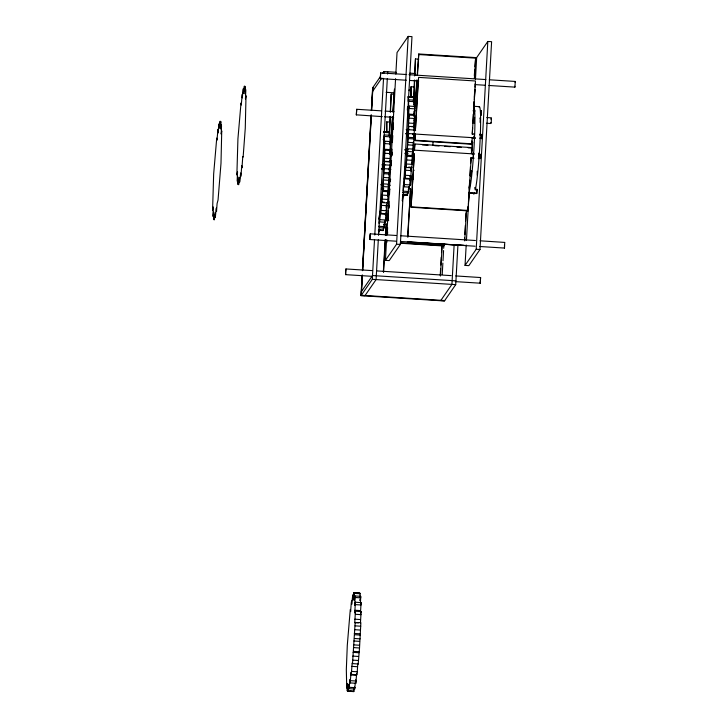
<?xml version="1.0" encoding="UTF-8"?>
<svg xmlns="http://www.w3.org/2000/svg" width="728" height="728" viewBox="0 0 728 728"><rect width="100%" height="100%" fill="white"/><g stroke="black" fill="none" stroke-linecap="round" stroke-linejoin="round"><path stroke-width="1.09" d="M475.02 187.46L475.111 188.579L475.339 187.378M355.31 682.664L354.682 689.034L348.994 688.67L349.031 684.047L347.975 691.236L353.662 691.6L354.245 687.278M354.591 599.908L352.698 599.79L352.725 595.158L354.618 595.277M354.682 689.034L354.691 687.187M379.352 227.709L384.084 228.01L384.111 224.306M402.675 192.529L408.363 192.893L408.39 189.189M358.549 622.831L354.754 622.586L355.428 611.22L361.115 611.584L360.442 622.95M384.794 153.271L384.839 150.205L390.526 150.559L389.853 161.925L384.166 161.571L384.794 153.271L390.481 153.635M408.654 167.085L411.502 167.267L410.701 178.597L405.014 178.233L405.815 166.912L406.179 167.476L411.866 167.831L413.204 151.843L414.55 126.517L408.435 126.444L409.109 115.079L414.796 115.443L414.123 126.808L411.274 126.627M433.024 141.805L432.887 145.318M383.283 168.514L383.365 169.861L383.729 164.155L383.292 168.286M358.194 663.972L357.821 663.408L357.029 674.738L351.342 674.374L352.134 663.053L352.507 663.618L358.194 663.972L359.523 647.984L360.87 622.658L354.754 622.586M381.536 202.029L381.909 202.593L387.596 202.957L387.223 202.393L386.431 213.714L380.744 213.35L381.536 202.029L384.384 202.211M413.249 133.524L413.322 135.099L413.586 133.652M480.116 135.19L480.116 133.979M407.562 106.743L407.325 110.092M347.975 691.236L347.893 685.685L347.365 691.027L347.147 690.444L347.274 683.428L346.719 687.878L348.612 687.996M359.15 593.356L359.432 592.956L353.744 592.592L353.571 598.052L354.354 592.801L360.041 593.165L360.051 597.697M353.662 691.6L353.762 688.324M402.475 197.643L402.366 200.919L403.03 195.623M402.602 195.159L407.343 195.459L407.443 192.183M382.218 187.469C382.227 193.648 383.219 179.871 382.355 185.376M388.388 186.004L388.388 184.321M352.507 663.618L355.182 622.303M381.909 202.593L384.584 161.279L390.272 161.643L387.596 202.957M390.081 116.58L389.134 135.344M390.244 112.13L391.191 94.067L394.531 94.285M389.671 135.226L390.363 116.316M390.526 111.866L391.191 94.067M406.179 167.476L408.863 126.162M413.659 100.364L414.396 80.344M414.56 75.894L415.461 58.95L418.809 59.159M413.859 102.33L414.678 80.08M414.842 75.63L415.461 58.95M356.656 673.537L355.828 683.283L350.141 682.919L351.087 672.281L351.342 674.374M386.058 212.512L385.239 222.258L379.552 221.904L380.498 211.257L380.744 213.35M410.701 178.597L410.456 176.504L409.509 187.142L403.822 186.778L404.768 176.14L405.014 178.233M412.649 151.151L412.612 148.949L412.421 149.686M354.354 592.801L354.445 600.4L355 595.95L360.688 596.314L360.478 602.839M389.516 135.69L389.444 132.141L383.756 131.786M408.044 101.192L408.035 96.66L413.722 97.024L413.786 100.573M410.956 169.506L411.011 167.768M413.923 116.098L413.868 113.586M379.197 215.734L378.924 218.691M473.964 136.373C473.664 143.543 475.047 131.322 474.146 134.225M457.939 244.89L455.719 284.639L444.426 300.973L361.006 295.668L362.153 275.229M362.408 270.689L371.107 115.106M371.353 110.565L372.627 87.861L380.198 76.895M362.289 275.029L361.152 295.468L364.937 295.704L376.094 279.579L378.314 239.831M362.544 270.479L371.244 114.906M371.498 110.365L372.772 87.651M362.371 275.957L361.288 295.259L444.708 300.564M362.69 270.279L371.326 115.834M371.635 110.156L372.909 87.451M361.006 295.668L372.299 279.334L374.52 239.594M374.774 235.044L383.538 78.333M383.811 73.41L383.92 71.517L396.314 72.309M378.569 235.29L387.323 78.578M387.578 74.028L387.706 71.763M383.356 271.68L385.13 239.949M385.385 235.408L386.277 224.042L384.175 223.915M386.186 221.139L386.841 214.096L386.213 220.675M383.574 272.409L385.412 239.539M385.667 234.998L386.277 224.042M395.832 74.11L397.042 52.534L408.19 36.4L411.984 36.637L400.364 244.453L389.216 260.588L385.421 260.342L386.568 239.903M386.823 235.362L395.577 78.651M388.106 214.887L388.352 210.483M388.597 206.07L388.725 203.867M386.814 242.379L386.941 240.113M387.251 234.443L387.633 227.637M388.015 220.839L388.397 214.041M388.716 208.372L389.098 201.565M389.471 194.767L389.771 189.471M390.199 181.736L390.608 179.124M391.327 161.652L391.091 165.802L391.373 165.393M391.646 155.983L392.019 149.176M392.401 142.379L392.783 135.581M393.166 128.783L393.475 123.114M387.533 234.034L387.66 231.768M388.998 207.962L389.125 205.696M391.928 155.574L392.055 153.308M393.384 129.502L393.511 127.236M385.421 260.342L396.569 244.217L408.19 36.4M407.625 236.564L410.556 188.925L408.444 188.789M410.519 184.912L410.829 179.388L413.34 179.115M407.844 237.292L410.556 188.925M410.765 185.149L411.111 178.979M412.376 179.771L412.63 175.357M473.309 157.694L471.198 157.557L467.958 210.865L411.083 207.252L414.323 153.945L412.221 153.817M414.287 149.932L414.878 143.998L471.753 147.611L471.416 153.781M475.193 138.274L472.035 138.074L472.317 137.665L471.689 144.244L414.814 140.631L415.178 133.998M418.191 80.062L415.37 130.685L418.6 77.377L475.484 80.99L472.245 134.298L472.599 127.873M411.083 207.252L414.323 153.945M414.532 150.168L414.878 143.998M414.814 140.631L415.433 134.052L413.049 134.334M440.231 275.302L440.613 268.495M440.804 265.092L441.25 257.157M441.505 252.625L441.878 245.827M440.449 276.021L442.16 245.418M400.191 243.225L443.689 245.991L443.816 243.725M442.233 274.411L442.87 263.054M442.997 260.779L443.57 250.559M443.698 248.284L443.953 243.744M454.145 244.644L451.924 284.393L440.777 300.528L444.571 300.764M464.51 240.176L464.628 237.91M464.819 234.507L465.329 225.443M465.583 220.903L466.029 212.967M464.728 240.904L466.439 210.301M467.958 210.865L468.213 206.333M468.468 201.802L468.978 192.729M469.169 189.335L469.669 180.262M469.924 175.73L470.434 166.657M470.625 163.263L471.198 157.557M471.353 150.232L471.753 147.611M471.689 144.244L471.871 140.932M472.854 123.341L473.364 114.269M473.555 110.874L474.055 101.802M474.31 97.27L474.756 89.335M475.457 79.17L476.667 57.594L487.815 41.46L491.609 41.696L479.989 249.513L468.841 265.647L465.046 265.401L466.193 244.963M466.448 240.422L468.35 206.352M468.477 204.086L469.114 192.729M473.937 106.425L474.192 101.875M474.319 99.609L474.893 89.389M475.02 87.114L475.211 83.711M469.251 193.075L476.631 193.548L477.122 189.362L475.011 189.225M476.631 193.548L477.122 189.362M478.296 158.44L480.398 158.567L480.89 154.382L478.787 154.254M482 134.489L481.508 138.684L482 134.489L479.898 134.362M480.398 158.567L480.89 154.382M465.046 265.401L476.194 249.276L487.815 41.46M386.277 204.978L386.295 207.798L386.668 204.923M348.994 688.67L350.031 679.442L350.141 682.919M378.906 223.278L379.434 218.418L379.552 221.904M384.084 228.01L384.712 221.64M389.444 167.094L389.134 170.024M403.358 185.158L403.003 191.164L408.69 191.519L408.99 186.523M472.108 147.993L472.481 145.1L472.108 150.787M504.486 244.926L504.477 248.075L504.713 242.779M390.463 141.578L389.917 144.827L390.099 135.299L384.411 134.935L384.229 144.463L384.775 141.214L390.463 141.578L390.026 152.398L390.526 150.559M355 595.95L354.827 605.487L355.373 602.238L361.061 602.602L360.615 610.61L354.927 610.255L355.373 602.238M414.159 106.698L414.369 100.173L408.681 99.809L408.499 109.346L409.054 106.097L414.742 106.461L414.296 116.343M392.428 117.263L390.845 142.251M392.838 111.63L394.503 89.089L393.056 112.203M392.346 152.279L390.117 152.143L392.729 116.717M414.896 106.552L416.862 79.889M417.199 75.375L418.773 53.972L475.648 57.585L474.374 78.442M414.469 115.925L417.08 80.462M417.499 74.829L418.773 53.972M474.319 75.612L474.738 69.979M474.984 66.594L475.648 57.585M378.451 234.653L378.76 230.74M378.323 230.276L383.065 230.576L383.574 227.236M407.343 195.459L407.853 192.11M406.588 150.76C407.225 144.381 406.943 156.338 406.47 153.353M412.567 152.471L412.421 153.899M477.213 175.139L477.231 171.262M384.839 150.205L384.339 152.034L384.775 141.214M409.109 115.079L408.608 116.908L409.054 106.097M407.716 130.749L407.635 134.735L407.999 129.038L407.789 130.012M472.963 154.718C473.61 148.922 473.264 160.551 472.827 157.576M413.304 101.292L413.722 97.024M473.555 111.229C474.137 106.37 473.937 116.18 473.4 114.715M491.036 119.41C491.691 114.496 491.282 125.544 490.863 122.623M472.126 145.354L472.663 142.251L471.853 153.444M478.696 154.582L478.951 153.162M480.107 122.413L480.252 117.781L480.107 118.318M390.108 122.077L386.759 121.858L386.577 132.578M414.378 86.951L411.029 86.741L410.847 97.461M384.411 134.935L383.856 139.376L383.674 138.293M389.817 137.519L390.099 135.299M408.408 102.038L408.681 99.809M413.813 104.623L414.369 100.173M360.688 596.314L360.132 600.764L359.951 599.672M515.069 82.346L515.26 81.436L514.923 87.123L488.879 85.476M413.586 170.625L413.759 169.942L413.85 170.616M379.679 229.384L379.334 231.631L379.27 229.893M403.603 196.505L403.949 194.267M360.697 604.768L361.061 602.602M478.669 158.713L478.997 153.244M408.363 192.893L408.69 191.519M352.725 595.158L351.688 604.386L351.579 600.909L351.233 603.148L350.632 611.547L350.377 609.454L350.031 612.412L347.292 645.336L346.328 669.542L346.719 687.878M355.428 611.22L354.927 613.049L354.927 610.255M360.615 613.413L361.115 611.584M352.698 599.79L353.744 592.592M381.599 110.865L356.711 109.282L356.292 114.833L382.355 116.635M380.653 72.882L380.289 78.578L406.306 80.235M356.365 114.96L356.72 109.3M380.316 78.569L380.68 72.9L406.679 74.538M371.981 270.598L345.964 268.951L345.591 271.699L345.591 274.647L371.608 276.294M345.618 274.629L345.964 268.951M396.26 235.481L370.243 233.825L369.87 236.573L369.87 239.521L395.886 241.177M369.897 239.512L370.252 233.843M480.589 277.514L480.198 283.192L480.598 277.541L455.692 275.921M504.804 242.424L479.961 240.795M382.682 73.31L383.92 71.517M372.554 91.428L381.845 77.987M412.831 97.215L413.113 96.815L408.372 96.505M361.215 291.892L372.509 275.557L455.928 280.853M443.689 245.991L443.971 245.582L400.473 242.824M418.991 54.555L475.866 58.167M409.846 73.164L415.479 73.528M408.945 74.684L485.858 79.57M489.252 79.78L515.269 81.436M409.7 80.453L418.755 81.026M475.311 84.621L485.485 85.267M409 90.008L411.229 90.154M409.218 90.591L411.447 90.736M386.086 92.292L393.975 92.793M408.089 96.915L411.884 97.161M408.253 97.243L413.941 97.607M408.817 101.347L414.514 101.711M473.7 106.288L479.388 106.652M473.045 110.811L475.156 110.947M409.1 108.481L414.787 108.836M384.985 111.075L394.039 111.657M486.795 117.545L491.318 117.836M408.599 114.114L414.287 114.469L414.623 110.31L414.842 110.893M414.387 117.017L416.616 117.163M414.405 117.945L416.634 118.082M409.072 118.154L414.76 118.509M384.611 116.771L393.666 117.354M486.422 123.241L490.927 123.514M414.077 119.319L416.307 119.465M413.968 120.211L416.198 120.348M408.526 123.05L414.214 123.405M408.726 129.702L414.414 130.066M406.169 129.675L408.272 129.802M413.54 130.139L415.652 130.276M472.527 133.888L474.629 134.025M479.615 134.771L481.718 134.898M384.102 131.632L388.843 131.932M408.171 133.533L413.859 133.897M383.82 132.041L385.713 132.159M405.96 133.452L409.118 133.652M413.331 133.916L475.475 137.865M479.688 138.138L481.79 138.265M383.974 132.369L389.662 132.724M405.678 133.861L408.836 134.061M407.999 137.301L413.686 137.656M384.548 136.473L390.235 136.828M408.317 138.575L414.005 138.939M415.096 140.222L471.971 143.835M408.108 142.351L413.795 142.715M422.404 144.908L427.982 145.263M434.671 145.682L439.13 145.964M444.708 146.319L450.286 146.674M456.975 147.102L461.434 147.384M468.131 147.811L471.471 148.021M407.571 144.854L413.258 145.218M384.83 143.598L390.517 143.962M407.325 148.73L413.013 149.085M405.059 149.568L408.217 149.768M412.43 150.032L474.574 153.981M404.777 149.977L407.935 150.177M384.329 149.231L390.017 149.595M407.516 151.479L413.204 151.843M404.85 153.344L408.008 153.544M478.578 158.031L480.68 158.167M405.614 153.817L407.726 153.954M411.939 154.218L414.041 154.354M470.916 157.967L474.083 158.167M390.126 153.062L392.356 153.208M407.234 155.237L412.922 155.601M389.799 154.436L392.028 154.582M406.77 156.238L412.458 156.602M384.248 158.167L389.935 158.531M406.461 159.96L412.148 160.315M389.398 160.67L391.628 160.815M406.506 164L412.194 164.355M384.457 164.828L390.144 165.183M381.9 164.792L385.057 164.992M383.902 168.659L389.589 169.014M381.681 168.568L383.793 168.705M405.469 170.216L411.156 170.579M381.399 168.978L383.51 169.114M388.779 169.451L390.881 169.588M383.72 172.418L389.407 172.782M384.038 173.692L389.726 174.056M405.369 175.275L411.056 175.63M409.782 176.549L413.122 176.758M410.61 177.031L412.84 177.168M383.829 177.477L389.516 177.832M404.413 178.815L410.101 179.17M383.301 179.98L388.989 180.335M404.167 184.539L409.855 184.894M383.046 183.847L388.734 184.211M380.78 184.684L382.892 184.821M388.161 185.158L390.263 185.294M381.554 185.158L383.665 185.294M383.237 186.605L388.925 186.959M469.533 192.674L476.913 193.138M381.627 188.534L383.729 188.67M387.942 188.934L390.053 189.071M381.345 188.943L383.447 189.071M382.964 190.354L388.652 190.718M382.5 191.364L388.188 191.719M402.884 194.749L407.625 195.049M402.939 195.004L406.734 195.25L406.515 194.667M382.191 195.077L387.878 195.441M382.236 199.117L387.924 199.481M411.365 206.852L468.24 210.465M381.19 205.342L386.877 205.696M381.09 210.392L386.777 210.756M380.134 213.932L385.822 214.296M379.898 219.656L385.585 220.02M386.495 220.266L388.725 220.411M383.893 224.315L385.995 224.452M378.724 226.281L384.411 226.645M378.606 229.866L383.347 230.175M378.669 230.13L381.518 230.303M400.782 235.763L475.439 240.513M400.409 241.459L475.065 246.21M479.588 246.492L504.477 248.075M396.569 244.217L400.364 244.453M476.194 249.276L479.989 249.513M376.512 270.889L451.16 275.63M455.319 281.618L480.198 283.192M372.299 279.334L455.719 284.639M354.572 593.384L360.26 593.748M355.146 597.488L360.833 597.852M355.419 604.622L361.106 604.977M355.391 614.295L361.079 614.65M354.845 619.191L360.533 619.555M355.046 625.843L360.733 626.207M354.49 629.675L360.178 630.038M354.318 633.442L360.005 633.797M354.636 634.716L360.324 635.08M354.427 638.492L360.114 638.856M353.899 640.995L359.587 641.359M353.644 644.871L359.332 645.226M353.835 647.62L359.523 647.984M353.553 651.378L359.241 651.742M353.089 652.379L358.777 652.743M352.78 656.101L358.467 656.456M352.825 660.141L358.513 660.496M351.788 666.357L357.475 666.721M351.688 671.416L357.375 671.771M350.732 674.956L356.42 675.32M350.496 680.68L356.183 681.035M349.322 687.305L355.009 687.66M348.257 690.827L353.945 691.19M350.214 691.209L353.053 691.391M514.896 87.133L514.823 86.232M411.502 167.267L411.866 167.831M389.899 151.561L390.117 152.143M386.186 211.621L386.431 213.714M403.74 184.166L403.822 186.778M385.176 220.52L385.239 222.258M355.719 679.797L355.828 683.283M411.029 86.741L411.247 96.715M386.759 121.858L386.968 131.832M478.942 107.007A43.789 2.958 -86.4 0 1 480.198 138.302A43.789 2.958 -86.4 0 1 475.302 190.09M474.556 192.929A43.789 2.958 -86.4 0 1 473.409 193.566M473.555 106.306A43.789 2.958 -86.4 0 1 474.31 142.142A43.789 2.958 -86.4 0 1 469.232 191.373M413.995 111.157A41.933 2.83 -86.4 0 1 414.105 115.925M414.096 119.883A41.933 2.83 -86.4 0 1 413.886 129.438M413.731 133.461A41.933 2.83 -86.4 0 1 413.54 137.656M413.322 141.933A41.933 2.83 -86.4 0 1 411.657 164.137M411.147 169.114A41.933 2.83 -86.4 0 1 410.92 171.171M410.073 177.85A41.933 2.83 -86.4 0 1 409.691 180.371M408.08 107.198A41.933 2.83 -86.4 0 1 407.68 140.622A41.933 2.83 -86.4 0 1 404.131 179.206M389.462 168.587A41.933 2.83 -86.4 0 1 389.107 175.976M388.925 179.197A41.933 2.83 -86.4 0 1 387.633 196.56M386.759 205.269A41.933 2.83 -86.4 0 1 386.177 210.21M385.676 213.85A41.933 2.83 -86.4 0 1 385.421 215.497M383.192 139.276A41.933 2.83 -86.4 0 1 383.765 168.396A41.933 2.83 -86.4 0 1 380.116 212.612M379.352 217.372A41.933 2.83 -86.4 0 1 378.969 219.264M469.333 187.096L469.405 188.197L469.797 182.528L469.333 187.096M215.388 212.667L215.352 217.29L216.043 209.919L216.389 208.062L216.507 211.539L217.09 203.576L218.045 200.036L220.994 163.336L221.731 130.858L221.185 134.107L221.503 126.108L221.367 124.57L220.812 129.02L220.93 122.004L220.711 121.421L220.193 126.763L220.111 121.212L219.055 128.41L219.092 123.778L218.764 125.152L218.054 133.006L217.945 129.529L216.999 140.167L216.744 138.074L213.659 173.956L212.658 207.835L212.713 210.21L213.258 206.961L212.94 214.96L213.077 216.498L213.632 212.048L213.513 219.064L213.732 219.647L214.25 214.305L214.332 219.856L215.388 212.667M239.658 177.541L239.63 182.173L240.668 172.936L240.777 176.422L241.123 174.174L241.723 165.784L241.978 167.877L242.77 156.547L243.134 157.112L245.272 128.219L246.009 95.732L245.454 98.99L245.782 90.991L245.636 89.453L245.081 93.903L245.209 86.887L244.99 86.304L244.462 91.646L244.381 86.086L243.325 93.284L243.361 88.652L243.034 90.026L242.324 97.889L242.215 94.413L241.268 105.05L241.014 102.957L237.929 138.839L236.937 172.709L236.982 175.093L237.528 171.844L237.21 179.843L237.355 181.372L237.91 176.931L237.783 183.947L238.001 184.53L238.529 179.188L238.611 184.739L239.658 177.541M380.526 206.242L380.608 207.434L380.981 201.747L380.526 206.242M383.492 152.834L383.574 154.027L383.929 148.33L383.492 152.834M404.795 171.116L404.877 172.318L405.259 166.63L404.795 171.116M407.762 117.709L407.844 118.91L408.226 113.222L407.762 117.709M471.153 175.339L471.234 176.531L471.608 170.843L471.153 175.339M474.119 121.931L474.201 123.123L474.565 117.426L474.119 121.931M481.254 110.765L481.199 115.106L481.254 110.765M407.598 241.823L407.316 242.233L464.473 245.436L407.598 241.823"/></g></svg>
